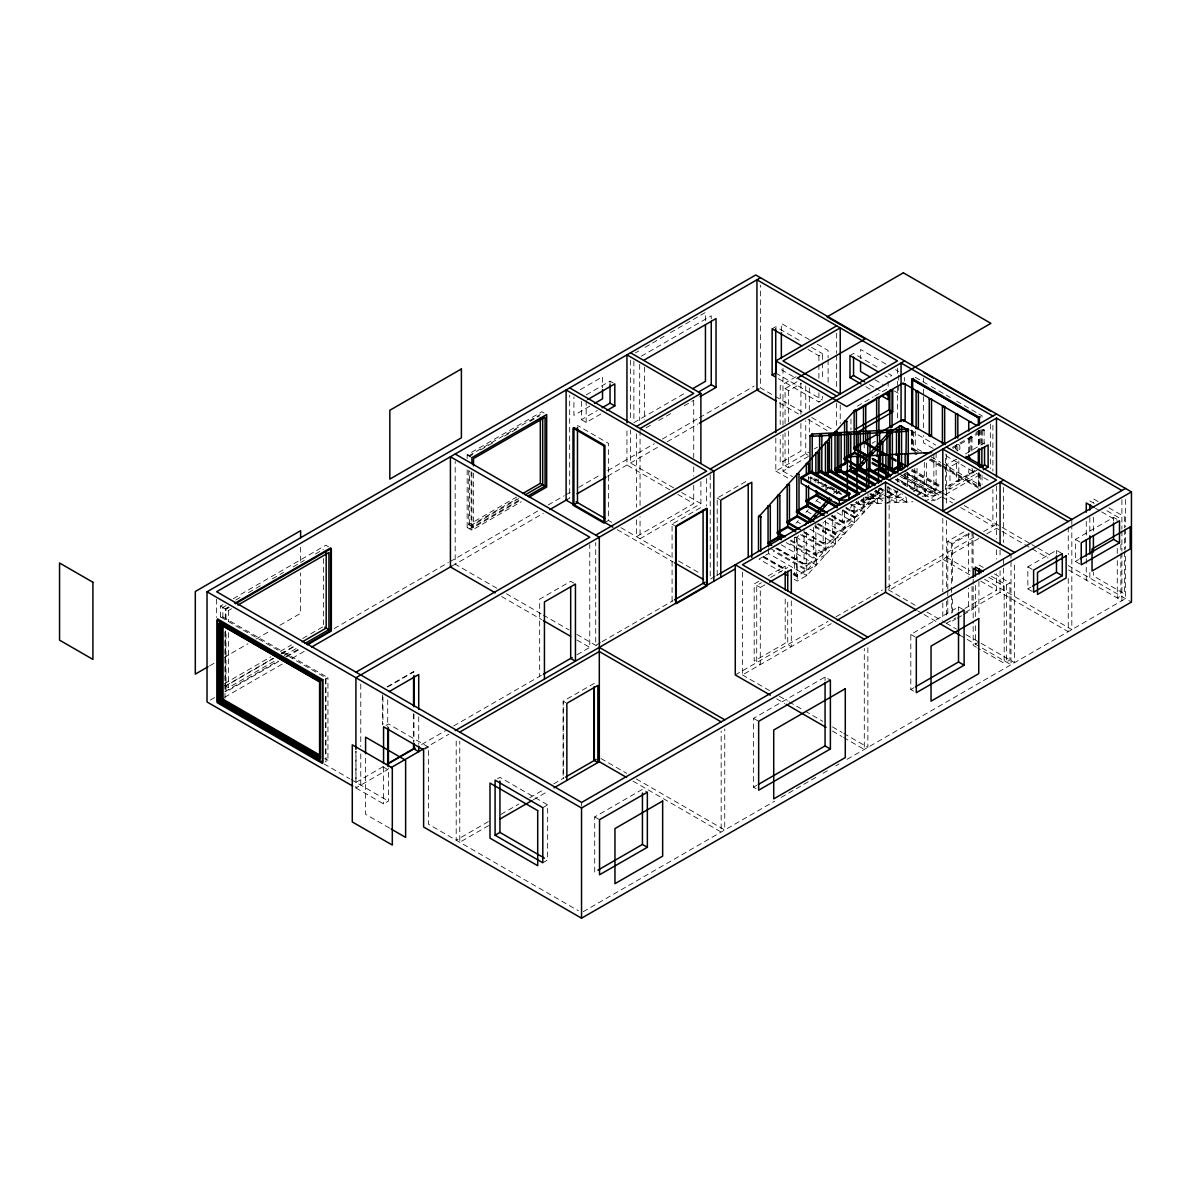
<?xml version="1.0" encoding="UTF-8"?>
<svg xmlns="http://www.w3.org/2000/svg" width="1191" height="1191" viewBox="0 0 1191 1191"><rect width="100%" height="100%" fill="white"/><g stroke="black" fill="none" stroke-linecap="round" stroke-linejoin="round"><path stroke-width="0.75" stroke-dasharray="5 3.75" d="M796.556 537.052L796.734 574.032L794.486 574.032L796.705 574.166M804.059 563.537L806.292 563.462L804.059 563.537L804.044 528.566M806.292 563.537L806.292 528.566M815.865 523.504L815.865 552.892L814.852 553.532L813.617 552.892L813.617 527.181M825.423 520.288L825.423 542.322L824.425 542.962L823.175 542.322L823.175 522.12M834.995 515.227L834.995 531.752L833.864 532.392L832.747 531.752L832.747 515.227M844.538 521.316L842.305 521.182L844.553 521.241L844.553 508.319M851.878 510.671C859.009 508.304 846.265 516.328 851.878 505.088M854.111 510.671L854.126 503.257M861.495 500.235L863.624 500.235L863.683 496.364M888.129 486.375L887.355 492.508M895.513 491.377L897.716 491.57M917.025 468.316L917.025 490.35L915.909 491.005L914.777 490.35L914.777 468.316M926.553 490.022L924.32 489.903L926.568 489.903L926.568 462.346M936.111 452.714L936.111 489.441L934.995 490.082L933.863 489.441L933.863 452.714M945.401 489.397L945.654 454.084M956.567 450.168C953.649 440.357 963.072 443.275 958.815 451.999M958.815 444.66L956.567 444.66M956.567 481.447L958.815 481.387L956.567 481.447L956.567 459.354M958.8 481.447L958.815 461.185M969.712 451.761L969.712 437.067L970.844 436.412L971.96 437.067L971.96 451.761M971.96 437.127L969.742 437.201M971.96 468.286C976.292 476.46 965.38 476.236 969.712 468.286M984.123 444.169L984.108 429.4L982.545 428.879M813.617 552.818L815.865 552.892M823.189 542.247L825.423 542.322M832.747 531.677L834.995 531.752M914.792 490.29L917.025 490.35M933.878 489.367L936.111 489.441M969.712 473.72L971.96 473.795M984.108 429.534L982.649 430.085M794.516 537.439L796.824 537.573L799.265 534.908M833.417 493.699L837.124 489.605M836.32 493.848L838.792 491.109M795.901 523.355L798.387 520.616M805.845 512.368L808.332 509.629M815.775 501.396L818.262 498.642M825.72 490.409L829.442 486.285M881.28 488.176L806.754 570.549L773.346 551.269M882.516 491.853L806.754 575.595L797.211 581.104L794.025 579.273M635.473 352.864L638.659 351.032M645.016 347.355L664.102 336.338M670.459 332.661L705.444 312.459L705.444 321.525M467.155 458.624L467.155 454.902L541.905 411.758L546.669 414.513M580.27 389.665L602.527 376.803L602.527 387.819M468.748 455.825L540.312 414.513M641.279 356.213L711.25 315.823L711.25 319.441M469.537 456.287L472.723 454.456M480.673 449.856L494.98 441.593M504.522 436.085L518.844 427.822M529.965 421.391L539.508 415.882M220.499 617.057L220.499 606.04L223.7 604.194M233.272 598.671L325.828 545.225L330.607 547.979M586.18 394.906L610.045 381.135L613.216 382.981M226.082 605.564L222.881 607.41L222.881 618.427M235.654 600.041L240.448 597.272M248.428 592.671L262.794 584.379M272.367 578.841L283.547 572.395M293.12 566.871L304.286 560.41M315.466 553.964L323.446 549.364M228.464 606.948L225.278 608.795L225.278 621.642M228.821 607.157L225.635 609.003L225.635 620.02M229.178 607.365L225.992 609.197L225.992 620.228M220.499 606.04L228.374 610.581L231.56 608.735M589.813 406.191L573.913 415.361L573.913 397.005M581.416 401.337L581.416 419.694L597.316 410.523M581.416 419.694L586.18 422.448L602.095 413.277M772.14 328.79L775.728 326.721L802.213 342.025M209.676 665.829L214.454 663.059M224.027 657.536L247.966 643.721M255.946 639.105L270.312 630.813M279.885 625.29L300.638 613.305L300.638 572.916M633.88 422.641L686.373 392.345M468.748 470.326L468.748 524.695L516.447 497.138M467.155 469.79L467.155 527.449L516.447 498.984M518.844 498.523L471.13 526.065L471.13 471.696M518.844 500.354L469.537 528.819L469.537 471.16M468.748 524.695L473.512 527.449L521.226 499.892M646.058 427.837L652.415 424.16M658.772 420.483L673.094 412.22M684.215 405.789L693.758 400.28M467.155 527.449L471.919 530.203L521.226 501.739M224.489 683.619L270.774 656.896M280.347 651.358L291.527 644.912M302.693 638.465L309.079 634.773M310.672 633.85L323.446 626.481M225.293 685.912L273.171 658.266M281.15 653.651L295.502 645.358M273.513 658.474L225.635 686.12L225.635 631.036M281.493 653.874L294.266 646.49M224.265 685.331L228.374 687.698L276.252 660.052M284.232 655.452L298.599 647.16M210.241 700.1L215.065 697.316M224.727 691.748L277.935 661.02M285.87 656.435L300.355 648.083M334.15 628.565L448.397 562.599M450.004 561.676L538.511 510.582M548.173 504.999L564.251 495.709M565.859 494.786L570.697 492.002M578.737 487.357L601.261 474.346M607.708 470.624L654.365 443.692M662.419 439.047L697.822 418.607M699.43 417.669L754.141 386.092M278.649 661.437L225.992 691.837L225.992 631.245M286.629 656.822L300.995 648.529M224.682 697.271L282.624 663.819M292.271 658.251L305.149 650.822M451.999 566.023L543.29 513.321M566.112 500.16L569.685 498.091L569.685 395.248M607.648 476.162L659.144 446.431M667.183 441.787L697.762 424.145M807.989 349.484L818.902 355.781L822.475 353.727L822.475 361.126M796.124 376.684L780.224 385.869L780.224 424.428M785.063 423.549L785.063 388.653L797.791 381.314M785.063 388.653L788.636 390.722L801.364 383.383M849.972 355.543L853.56 353.489L879.003 368.168M325.188 679.242L327.942 677.664L327.942 760.29L325.188 761.883M604.924 522.566L608.497 520.497L608.497 443.38L577.486 425.47M778.378 378.664L818.902 402.067L822.475 399.997L822.475 396.29M857.326 406.161L873.226 396.975M874.819 396.052L887.548 388.713M693.728 485.228L693.728 503.599L636.47 536.65L636.47 518.293M700.889 481.566L700.889 503.599L640.058 538.719L640.058 516.686M387.224 686.775L413.575 671.56L413.575 675.223M387.596 686.999L413.962 671.769M672.081 601.247L672.081 524.129L703.092 506.22M717.205 575.208L717.205 498.076L748.216 480.167M775.817 438.065L775.817 471.115L808.823 452.059M814.242 448.933L817.443 447.087M782.978 434.387L782.978 471.115L808.421 456.421M872.169 443.26L875.355 441.414M385.988 725.364L388.415 723.964L428.447 747.07L428.447 824.202L578.424 910.787M813.929 481.015L817.1 479.184M821.537 486.538L825.958 483.978M822.787 486.925L825.958 485.079L841.888 494.25M921.64 451.389L915.283 447.727L911.696 449.781L911.696 427.554M383.219 766.647L355.99 782.368L355.99 751.149M421.644 744.464L445.791 730.53M453.667 725.974L541.726 675.133M576.95 654.797L589.768 647.398L589.768 544.57M600.547 642.545L595.723 645.328L595.723 542.5M602.095 641.666L672.885 600.785M715.032 576.459L710.223 579.228L710.223 470.892M716.625 575.536L719.826 573.69M355.915 751.193L355.915 787.921L387.983 769.401M423.505 748.901L448.962 734.192M424.815 749.184L428.447 747.07M975.965 432.452L979.166 430.606M901.587 475.849L906.366 473.095L941.352 493.297M952.324 447.414L983.498 429.415M776.547 548.039L806.769 565.487L806.754 575.595L768.582 553.562L759.039 559.07L781.296 571.918M952.889 448.382L984.615 430.07M868.045 497.793L878.377 491.823M855.302 502.572L858.473 504.418L878.377 492.925L878.496 488.727M860.185 500.682L863.356 502.513L883.26 491.02L878.496 488.265M883.514 493.908L877.603 497.317L871.246 493.64M845.848 507.396L853.798 511.981L864.13 506.011L856.18 501.426M861.674 500.265L868.045 503.942L883.514 495.009M845.848 508.497L853.798 513.083L873.703 501.59L873.718 491.481M887.176 496.841L897.508 490.886L897.508 491.987L887.176 497.942M831.512 515.212L844.225 522.551L854.572 516.581L841.843 509.242M866.467 497.049L877.603 503.465L882.382 500.711M831.512 516.313L844.225 523.653L864.13 512.175L864.16 502.051L860.974 500.22M955.926 459.413L946.383 464.922L949.956 466.991L959.499 461.483M965.469 453.905L984.555 442.888M901.17 493.818L896.734 496.379L887.191 490.871M818.768 523.951L834.668 533.121L845 527.166L845 533.315L825.11 544.808L804.431 532.868M887.176 503.004L902.644 494.071M817.175 524.129L834.668 534.223L854.572 522.745L854.587 512.621L846.637 508.036M913.676 491.645L916.638 489.933L916.638 491.034M758.846 581.297L754.186 583.992L754.186 661.109L785.197 643.214L785.197 597.301M768.15 575.938L785.197 566.082L785.197 569.76M884.005 495.188L896.734 502.528L906.277 497.019L906.291 502.051L909.477 500.22M764.935 584.826L760.29 587.505L760.29 664.638L756.717 662.568L756.717 585.436L761.362 582.756M770.666 577.382L787.727 567.541M917.338 494.578L926.196 489.456L926.196 490.558L917.338 495.679M355.915 787.921L383.562 803.88L388.415 801.081L388.415 768.031M790.095 540.684L815.537 555.378L835.442 543.885L835.457 533.776L817.964 523.668M594.294 683.351L563.149 701.171L563.149 778.289M898.386 479.348L925.422 494.965L935.769 488.995L935.769 490.096L925.422 496.066L895.96 479.095M777.351 548.322L805.979 564.847L816.311 558.877L787.683 542.352M775.758 548.5L805.979 565.948L825.869 554.455L825.899 544.347L803.627 531.484M975.012 470.43L946.383 486.955L949.956 489.025L978.585 472.499M940.89 491.079L934.995 494.488L898.416 473.363M977.126 470.162L945.654 488.98M793.236 573.571L796.407 575.417L806.754 569.447L770.175 548.336M943.853 490.469L925.422 501.113L925.422 494.965M793.236 574.672L796.407 576.518L816.311 565.025L816.326 554.917L790.095 539.583M941.352 496.96L934.995 500.637L931.317 500.815M945.326 494.667L980.312 474.465M497.51 778.735L499.937 777.336L547.652 804.878L547.652 859.962L542.798 862.76M947.783 588.979L947.783 541.235L965.276 531.126M947.783 541.235L951.371 543.29L968.864 533.196M969.891 533.791L952.398 543.885L952.398 584.29M735.279 674.94L828.013 621.404M836.008 616.789L882.367 590.021M973.97 537.126L885.568 588.175L916.147 605.832M983.617 531.558L996.48 524.144M488.355 821.626L456.198 840.206L456.198 739.209M500.949 814.361L518.904 803.999M529.712 797.747L544.644 789.142M553.696 783.916L563.938 777.991M742.44 572.112L742.44 674.94L831.244 623.667M978.853 538.451L889.141 590.245L889.141 487.402M986.863 533.821L996.48 528.268L1047.931 557.984M488.638 825.601L459.771 842.26L459.771 741.278M533.3 799.816L547.994 791.33M542.798 807.677L547.652 804.878M756.077 788.71L753.501 787.221L753.501 718.352L825.065 677.039L830.38 680.106M594.726 872.006L594.726 816.907L642.44 789.365L647.353 792.209M913.557 691.093L910.817 689.515L910.817 634.416L958.517 606.874L964.115 610.105M1032.165 591.376L1027.848 588.89L1027.848 566.842L1056.477 550.316L1062.298 553.681M1079.79 563.968L1075.399 561.437L1075.399 539.404L1113.555 517.37L1119.495 520.795M964.918 608.467L996.48 590.245L996.48 573.72M1006.365 584.93L1009.938 582.861L1009.938 659.978L1006.365 662.047L1006.365 584.93L990.852 575.968M946.398 623.295L955.941 617.787M965.484 612.278L1003.641 590.245L1003.641 557.18M952.398 621.017L955.584 619.186M957.177 618.263L961.941 615.509M963.534 614.586L973.077 609.077M1027.848 588.89L1031.034 587.044M1075.399 561.437L1078.57 559.606M978.928 642.083L975.355 644.137L975.355 623.95M910.817 689.515L913.988 687.669M753.501 787.221L756.687 785.39M583.218 911.696L774.701 801.141M781.147 797.434L816.535 776.994M822.981 773.272L829.412 769.565M835.844 765.843L839.074 763.982M847.114 759.337L1125.48 598.626L1125.48 550.882M862.016 499.461L863.683 500.026M808.54 477.904L812.217 477.725M817.741 482.504L821.418 482.325M861.421 499.223L905.562 497.034M922.117 496.23L934.995 495.59L901.572 476.326M850.389 504.82L912.916 501.724M887.235 491.258L888.129 491.883M957.236 450.436L957.817 451.017L957.817 443.662M915.283 377.294L929.59 385.556M931.168 386.465L950.254 397.481M956.611 401.159L977.26 413.083M978.853 414.006L982.039 415.838L982.039 419.545M886 364.133L860.557 349.439L860.557 358.625M895.543 369.642L898.729 371.473M888.546 373.676L891.717 375.522L888.144 377.592L884.958 375.746M1098.072 501.545L1093.412 498.85L1093.412 502.528M1108.925 507.813L1124.423 516.76L1124.423 527.777M1089.839 500.92L1094.499 503.599M1106.901 510.76L1120.85 518.829M809.404 339.673L781.356 323.476L781.356 330.875M817.205 344.169L828.102 350.467L828.102 357.881M874.864 379.735L882.814 384.336M893.95 390.767L898.729 393.521L898.729 384.336M1095.571 508.363L1100.216 511.043M1101.764 511.936L1117.277 520.884M811.562 347.43L822.475 353.727M869.46 384.708L874.224 387.462M875.817 388.37L880.596 391.124M865.887 386.762L870.651 389.517M910.341 430.398L935.784 445.092M933.134 448.426L923.591 442.918L923.591 435.504M945.848 455.766L988.753 480.539M1075.399 539.404L1081.249 542.783M781.356 369.746L796.943 378.753M931.168 456.897L940.711 462.406M942.304 463.329L980.446 485.347M918.231 451.523L913.452 448.784L913.467 428.388M930.93 458.877L940.488 464.371M942.051 465.294L978.63 486.39L978.615 473.408M915.834 451.076L912.648 449.245L912.648 428.849M930.126 459.339L941.262 465.755M942.855 466.678L977.811 486.866M915.03 451.538L911.859 449.707L911.859 427.465M929.188 459.875L978.615 488.236M775.728 373.006L822.475 399.997M911.934 469.239L940.562 485.764M911.934 470.341L940.562 486.866M911.13 470.802L941.352 488.25M802.153 411.952L760.513 387.909L760.513 285.081M811.756 417.49L832.583 429.519M904.639 471.115L956.194 500.89M964.248 505.535L1030.275 543.662M1031.897 544.585L1036.721 547.369M1037.882 548.054L1052.814 556.673M1068.148 565.517L1131.45 602.065M907.14 473.571L935.769 490.096M904.758 473.11L934.965 490.558L934.995 500.637L897.552 478.916M779.301 402.886L798.461 413.947M808.049 419.485L827.209 430.546M904.282 475.045L952.621 502.944M960.675 507.604L992.892 526.199L992.892 489.486M1068.625 569.923L1121.907 600.696L1121.907 552.952M902.346 475.685L926.196 489.456M899.964 476.34L925.407 491.02L925.407 496.066M895.17 479.556L915.834 491.496M1027.848 566.842L1033.609 570.161M893.548 489.68L899.934 493.327M887.176 486.925L896.704 492.434L896.734 502.528M887.221 491.034L906.291 502.051M879.985 487.863L896.734 497.481M879.196 488.325L882.382 490.156M875.191 489.992L882.397 494.086M876.055 490.588L882.427 494.265M875.191 491.094L882.397 495.188M874.402 491.541L877.588 493.387L877.603 503.465M808.123 455.23L805.741 453.845L805.741 420.795M870.517 493.61L882.397 500.25M869.624 493.848L877.603 498.419M870.517 494.712L873.718 496.528M865.738 497.004L873.703 501.59M864.83 497.064L868.045 498.895M978.928 564.951L983.587 567.645M994.44 573.898L1009.938 582.861M988.679 577.233L1004.192 586.18L1004.192 663.298L977.826 648.083M830.737 486.732L840.28 492.24M856.18 502.528L864.16 507.098M840.98 494.31L810.743 476.698L810.743 482.846M810.729 477.814L840.965 495.248M946.398 557.18L970.248 570.965M984.555 579.228L1071.826 629.607L1071.826 526.764M851.416 504.82L864.13 512.175M942.81 559.249L969.653 574.747M980.699 581.119L996.48 590.245M782.978 471.115L792.521 476.623M775.817 471.115L790.228 479.437M816.401 500.711L821.18 503.465M837.079 512.636L854.572 522.745M832.301 515.852L845.029 523.191L845.029 528.253L827.507 518.159M829.1 517.981L845 527.166M806.843 511.281L811.607 514.036M824.336 521.375L845 533.315M814.763 525.797L835.442 537.736L825.11 543.706L825.11 544.808M814.763 526.898L835.457 538.823M797.27 521.852L800.456 523.683M809.999 529.191L835.442 543.885M802.019 534.536L825.869 548.307L815.537 554.277L815.537 555.378M800.426 534.714L825.899 549.393M926.97 612.085L945.133 622.565M946.086 623.116L956.388 629.071M966.05 634.639L979.538 642.425M981.131 643.348L1014.583 662.658L1014.583 563.492M795.662 537.007L825.869 554.455M917.636 610.819L922.549 613.663M924.052 614.526L937.019 622.015M959.544 635.011L1010.995 664.727L1010.995 560.053M976.278 647.189L973.181 645.403L973.181 625.201M717.205 498.076L719.587 499.461M786.09 542.53L816.326 559.964M781.326 544.823L816.311 565.025M673.689 487.893L630.515 462.971L630.515 429.921M681.699 492.523L700.889 503.599M669.878 489.829L626.942 465.041L626.942 428.313M677.828 494.414L693.728 503.599M910.817 634.416L916.311 637.602M763.014 556.137L785.271 568.985M763.803 556.778L786.075 569.626M794.025 574.226L797.211 576.057M763.014 557.239L785.271 570.087M672.081 524.129L674.463 525.499M756.717 585.436L760.29 587.505M608.11 520.273L611.698 522.343M620.928 527.673L672.32 557.343M678.572 560.961L701.037 573.928M617.206 529.653L673.272 562.018M467.155 454.902L471.919 457.657M742.44 674.94L769.773 690.72M779.42 696.288L787.474 700.933M789.082 701.856L803.553 710.223M805.161 711.146L822.847 721.359M832.494 726.927L842.141 732.495M843.749 733.433L867.867 747.352L867.867 646.356M776.696 698.849L784.661 703.449M832.435 731.036L841.992 736.544M843.585 737.467L864.294 749.422L864.294 648.425M573.854 583.128L570.683 581.297L539.672 599.192L539.672 676.324M753.501 718.352L758.652 721.329M496.826 588.235L455.185 564.192L455.185 461.364M506.428 593.773L541.652 614.124M543.26 615.047L568.881 629.831M576.891 634.461L599.311 647.398M501.664 596.542L541.711 619.662M576.95 639.999L589.768 647.398M565.665 702.63L563.283 701.246L563.283 778.378M600.919 758.503L626.66 773.346M636.307 778.929L724.753 829.993L724.753 728.996M632.987 781.147L721.165 832.047L721.165 731.051M594.726 816.907L599.535 819.691M222.613 616.849L327.942 677.664M220.663 617.057L325.992 677.873L325.992 760.498M382.951 766.796L387.715 769.55M324.741 758.444L327.942 760.29M323.937 763.863L349.559 778.646M351.151 779.569L388.415 801.081M389.606 828.132L365.577 814.272L365.577 755.511M1125.48 499.461L1125.48 527.003M1125.48 528.849L1125.48 549.051M1124.423 529.608L1124.423 549.81M1124.423 551.656L1124.423 593.877L1093.412 575.982L1093.412 572.305M1121.907 499.699L1121.907 529.072M1121.907 530.903L1121.907 551.105M1120.85 544.525L1120.85 551.88M1120.85 553.711L1120.85 595.947L1117.277 598.016L1117.277 555.78M1117.277 548.441L1117.277 553.949M1113.555 517.37L1113.555 521.033M1093.412 517.222L1093.412 533.747M1089.839 517.445L1089.839 533.97M1089.839 572.529L1089.839 578.052L1086.266 580.106L1086.266 558.073M1086.266 521.345L1086.266 537.87M1071.826 519.425L1071.826 524.933M1068.253 527.003L1068.253 554.544M1068.253 578.424L1068.253 631.677L1000.068 592.299L1000.068 570.266M1056.477 550.316L1056.477 553.994M1010.995 554.544L1010.995 558.222M1003.641 487.402L1003.641 542.5M1000.068 550.063L1000.068 557.418M996.48 486.032L996.48 538.823M996.48 549.84L996.48 559.026M992.892 425.202L992.892 471.115M990.346 424.011L990.346 468.495M982.039 430.666L982.039 447.34M982.039 475.149L982.039 484.409M981.875 429.475L981.875 446M980.223 429.862L980.193 446.551M980.223 474.331L980.193 487.327M979.404 430.323L979.404 447.012M979.404 472.961L979.404 485.928M978.928 581.476L978.928 616.372M978.615 430.785L978.615 447.474M978.451 430.874L978.451 445.702M978.451 473.497L978.451 486.479M975.355 585.376L975.355 616.596M973.077 531.96L973.077 566.842M973.181 579.288L973.181 584.796M973.181 586.642L973.181 623.369M972.035 531.365L972.035 568.092M972.035 586.448L972.035 608.482L968.462 606.413L968.462 588.056M970.963 436.561L970.963 451.255M968.715 438.407L968.715 453.101M968.462 532.972L968.462 577.04M958.517 606.874L958.517 610.551M955.569 445.508L955.569 449.171M952.398 598.984L952.398 613.678M951.371 543.29L951.371 585.525M951.371 587.371L951.371 592.88M951.371 594.711L951.371 613.082M949.956 466.991L949.956 489.025M947.783 590.81L947.783 616.521M946.398 454.352L946.398 505.773M946.398 520.452L946.398 590.245M946.398 601.261L946.398 617.787M942.81 518.398L942.81 591.853M942.81 602.869L942.81 619.394M924.32 462.346L924.32 489.903M923.591 378.053L923.591 381.76M923.591 389.174L923.591 394.742M923.591 396.588L923.591 428.09M915.283 431.038L915.283 447.727M907.393 472.499L907.393 487.193M905.145 474.346L905.145 485.362M904.639 377.473L904.639 381.135M898.729 375.15L898.729 382.49M897.761 478.529L897.761 482.191M897.478 368.287L897.478 373.795M897.478 381.135L897.478 384.812M897.478 386.643L897.478 419.708M888.144 381.254L888.144 386.762M887.935 491.347L887.935 492.449M868.016 493.863L868.045 503.942M864.219 443.231L864.219 447.846M863.356 501.411L863.356 502.513M858.473 501.054L858.473 504.418M853.798 511.981L853.798 513.083M850.97 419.009L850.97 430.025M844.225 522.551L844.225 523.653M842.305 510.165L842.305 521.182M840.236 405.014L840.236 423.371M836.648 333.167L836.648 353.37M836.648 355.201L836.648 388.251M836.648 402.945L836.648 427.271M836.648 489.709L836.648 493.387M834.668 533.121L834.668 534.223M828.102 359.727L828.102 383.785M825.958 485.079L825.958 490.126M825.065 677.039L825.065 680.671M822.475 362.972L822.475 379.631M818.902 355.781L818.902 379.855M818.902 392.807L818.902 402.067M818.143 478.812L818.143 484.32M815.88 478.812L815.88 482.489M809.314 387.968L809.314 410.002M809.314 419.187L809.314 432.035M808.57 476.534L808.57 480.196M805.979 564.847L805.979 565.948M805.741 385.899L805.741 411.61M800.903 383.115L800.903 414.334M800.903 423.505L800.903 451.061L780.224 462.986L780.224 435.444M797.211 539.329L797.211 581.104M796.407 575.417L796.407 576.518M794.486 537.305L794.486 574.032M791.3 600.815L791.3 646.728L787.727 644.659L787.727 598.76M788.636 390.722L788.636 421.942M788.636 431.127L788.636 467.855L785.063 465.785L785.063 432.735M782.978 368.287L782.978 425.217M768.582 548.515L768.582 553.562M706.65 478.454L706.65 506.011M693.728 400.757L693.728 457.686M693.728 466.872L693.728 476.058M644.465 367.141L644.465 419.694M640.058 430.368L640.058 505.669M639.686 364.386L639.686 420.557M636.47 433.822L636.47 507.262M633.88 361.037L633.88 420.825M630.515 360.144L630.515 420.736M610.045 381.135L610.045 384.812M586.18 400.414L586.18 422.448M581.61 802.451L581.61 806.128M473.512 473.08L473.512 527.449M471.919 472.544L471.919 530.203M418.726 716.759L418.726 744.315M413.962 714.005L413.962 741.546M413.575 713.796L413.575 741.338M387.715 699.772L387.715 727.329M383.562 767.153L383.562 803.88M382.951 697.018L382.951 724.575M382.564 694.963L382.564 724.351M360.769 684.125L360.769 746.563M360.769 753.903L360.769 785.122M325.545 679.034L325.545 756.166M323.446 558.534L323.446 624.65M300.638 547.205L300.638 561.899M228.374 610.581L228.374 621.598M228.374 632.615L228.374 687.698M225.278 630.828L225.278 691.42M224.995 632.004L224.995 698.105M216.643 599.088L216.643 617.444M876.263 492.33L878.496 492.404L876.263 492.33M854.587 517.683L841.873 510.329L854.572 517.683"/><path stroke-width="1.5" d="M890.615 430.561L891.836 430.502M906.157 430.323L907.11 429.117L908.286 430.68L908.286 465.562M758.503 551.418L758.503 516.462L759.962 515.911L761.079 516.939M760.751 551.418L760.751 516.537L759.516 515.465M768.076 506.026L770.309 505.967L770.309 542.694L769.192 543.334L768.061 542.694L768.061 505.967L770.309 505.967M777.634 495.456L779.882 495.396L779.882 532.109L778.631 532.764L777.634 532.109L777.634 495.396L779.867 495.456M789.425 521.673L787.191 521.539L787.191 484.811L788.323 484.171L789.439 484.811L789.439 521.613L788.546 520.914M789.439 484.811L787.191 484.811M796.764 474.241L799.012 474.241L799.012 510.969L797.762 511.624L796.764 510.969L796.764 474.241L799.012 474.241M796.764 510.969L797.657 510.344M798.997 511.043L798.223 510.358M806.322 474.688L806.322 463.671L807.215 463.046L808.57 463.612L808.57 472.857M809.999 435.698L812.232 435.623L812.232 472.351L811.235 473.006L809.984 472.351L809.984 435.623L812.232 435.698M808.57 463.746L806.352 463.805M808.57 485.705L808.57 500.399L807.453 501.054L806.322 500.399L806.322 485.705M815.88 473.303L815.88 453.101L817.011 452.461L818.143 453.101L818.143 473.303M818.128 453.175L815.895 453.175M820.51 434.477L821.775 435.37L819.646 435.251M821.864 435.117L821.775 472.098L819.884 472.261L820.51 471.204M825.452 473.75L825.452 442.531L826.569 441.876L827.7 442.531L827.7 473.75M831.482 471.472L829.249 471.338L829.249 434.611L830.38 433.956L831.497 434.611L831.497 471.398L830.722 470.713M831.497 434.611L829.249 434.611M829.249 471.338L830.261 470.683M837.243 468.822L835.01 468.688L835.01 431.961L836.142 431.306L837.258 431.961L837.258 468.748L836.692 468.123M837.258 431.961L835.01 431.961M835.01 468.688L835.903 468.048M841.129 434.164L838.911 434.224L838.881 470.817L839.893 471.472L841.129 470.892L841.129 434.105L839.372 433.569M838.896 470.892L841.129 470.817M844.583 421.391L846.831 421.391L846.831 458.118L845.595 458.758L844.583 458.178L844.583 421.391L846.831 421.391M844.583 458.178L845.476 457.478M848.647 457.493C847.992 453.012 852.071 458.475 848.647 457.493L848.573 433.39M847.352 457.21L849.615 457.21L847.367 457.27L847.352 493.937L849.615 493.937L847.367 493.863M848.662 470.624L850.761 470.311L850.761 433.584L849.749 432.943M854.17 410.955L856.389 410.821L856.389 447.548L855.272 448.188L854.155 447.608L854.141 410.821L856.076 411.639M856.389 410.88C854.959 412.548 853.649 408.528 856.18 411.223C858.071 409.228 853.396 408.662 856.195 411.535M854.155 447.608L855.034 446.908M860.378 469.939L858.145 469.805L858.145 433.077L859.277 432.422L860.393 433.077L860.393 469.864L859.277 469.15M860.393 433.077L858.145 433.077M863.52 405.744L865.753 405.61L865.753 442.337L864.621 442.992L863.505 442.412L863.505 405.61L865.753 405.61M857.014 493.282L859.232 493.491L856.984 493.416L856.984 456.689L859.232 456.689L857.565 456.123M863.505 442.412L864.175 441.742L878.541 449.96M866.616 489.233L866.825 455.811M868.909 469.939L870.025 469.358L870.011 432.437L868.909 433.211L867.777 432.497L867.777 456.436M868.864 487.402L868.864 456.183L866.616 456.183M870.025 469.358L868.909 468.644M878.318 435.31L876.65 434.745L876.65 398.017L877.663 397.377L878.898 398.017L878.898 431.068M878.898 398.092L876.665 398.092M876.65 434.745L877.439 434.12M877.41 454.084L877.41 432.05L878.645 431.41L879.658 432.05L879.658 468.778L878.422 469.418M879.658 432.125L877.439 432.184M878.496 455.736L876.248 455.677L878.496 455.736L878.496 483.218M879.658 468.778L878.422 468.137M882.799 442.233L880.566 442.099L882.814 442.159L882.814 471.547M889.811 390.425L892.059 390.425L892.059 427.152L890.808 427.792L889.811 427.152L889.811 390.425L892.044 390.484M887.846 467.691L889.171 468.45L889.201 431.529L887.012 431.797M889.811 427.152L890.704 426.512M886.67 454.545L888.129 455.156L885.896 455.096L885.881 479.035M892.357 468.45L890.124 468.316L892.372 468.316L892.372 431.589M896.495 455.007L896.495 431.142L897.731 430.487L898.743 431.142L898.743 467.855L897.389 468.495M898.743 431.142L896.495 431.202M899.339 426.423L901.557 426.289L901.557 463.016L900.56 463.656L899.324 463.076L899.309 426.289L901.557 426.289M897.761 454.724L895.528 454.59L897.761 454.649L897.761 473.021M905.205 383.978L902.957 383.844L905.205 383.904L905.115 420.899L903.15 421.004L903.85 420.006M908.242 430.621C907.289 425.5 910.579 433.137 906.366 430.219M907.393 466.991L907.393 454.069L905.205 454.337M916.117 391.571L918.365 391.497L918.365 428.224L917.234 428.879L916.117 428.224L916.117 391.497L918.365 391.497M916.117 428.224L917.01 427.599M929.293 399.223L931.511 399.104L931.511 435.817L930.499 436.472L929.263 435.891L929.263 399.104L931.511 399.104M929.263 435.891L930.275 435.177M931.511 435.817L930.722 435.206M944.642 443.543L942.409 443.424L942.409 406.697L943.54 406.042L944.671 406.697L944.657 443.484L943.882 442.799M944.671 406.697L942.409 406.697M942.409 443.424L943.421 442.769M955.569 438.154L955.569 414.289L956.686 413.634L957.817 414.289L957.817 438.154M957.817 414.289L955.569 414.289M968.715 421.882L970.963 421.882L968.73 421.942L968.715 431.053M970.07 459.235L968.745 458.743L968.715 454.932M983.111 466.842L981.875 466.202L981.875 447.831M760.721 516.671L758.533 516.671M827.7 442.605L825.452 442.605M850.761 433.584L848.528 433.658M968.73 458.535L970.07 457.969M981.875 466.128L983.111 465.547M892.148 431.782L890.153 431.723M889.171 468.45L887.846 468.956M759.575 515.882L854.676 410.478M805.012 525.186L829.71 497.808M853.188 471.8L887.771 433.479M810.386 522.581L831.378 499.312M857.326 470.564L867.197 459.622M869.668 456.882L891.91 432.244M777.276 538.898L779.763 536.158M805.845 507.321L808.332 504.582M815.775 496.334L818.262 493.595M844.345 464.758L846.831 462.019M898.669 468.956L902.391 464.832L899.205 463.001M924.588 452.759L926.568 453.235L924.32 453.175M352.715 786.075L207.026 701.961L207.026 591.778L755.749 274.972L1131.45 491.883L1131.45 602.065L581.536 918.187L423.609 827.001L423.609 749.883L383.562 726.763L383.562 763.491M760.513 277.726L216.643 591.733L581.61 802.451L1125.48 488.444M644.465 359.89L716.029 318.578L716.029 387.432L700.114 396.618M234.85 603.256L330.607 547.979L330.607 630.62L306.668 644.435M587.773 399.506L614.809 383.889L614.809 405.923L606.859 410.523M235.565 603.673L331.321 548.396L331.321 631.022L307.382 644.852M237.947 605.058L328.924 552.52L328.924 629.652L304.985 643.468M594.577 403.436L602.527 398.836L602.527 389.665M219.025 623.503L219.859 623.027L320.424 681.073L320.424 758.205L319.59 758.682L219.025 700.636L219.025 623.503L319.59 681.565L320.424 681.073M602.095 407.769L610.045 403.168L614.809 405.923M208.068 666.752L195.309 674.121L195.309 591.495L300.638 530.68L300.638 538.019M692.73 388.668L705.444 381.328L705.444 325.158M636.47 426.467L693.728 393.417L626.942 354.858L626.942 422.805M522.819 493.476L540.312 483.367L545.076 486.122L545.076 417.267L473.512 458.58L473.512 465.83M698.536 392.018L711.25 384.678L716.029 387.432M525.201 494.846L542.694 484.752L542.694 417.699M640.058 428.537L700.889 393.417L700.889 463.195M527.583 496.23L545.076 486.122M529.176 497.138L546.669 487.045L546.669 414.513L471.919 457.657L471.919 463.239M775.817 432.556L775.817 360.933L836.648 325.828M302.246 641.889L326.185 628.059L326.185 552.773M801.751 345.896L772.14 328.79L772.14 375.061L775.728 373.006L775.728 328.582M219.025 700.636L219.859 700.144L320.424 758.205M220.663 624.397L220.663 699.683L222.255 698.775L319.62 754.99M311.58 647.1L451.568 566.276M549.721 509.614L567.422 499.386M577.084 493.818L606.04 477.1M699.37 423.207L758.905 388.847M219.501 701.276L320.066 759.322L320.066 682.205L219.501 624.144L219.501 701.276L223.625 698.894M878.601 372.083L849.972 355.543L849.972 377.592L853.56 375.522L864.696 381.954M355.99 672.186L589.768 537.215L450.421 456.763L450.421 566.946L495.262 592.835M595.723 535.161L706.65 471.115L566.112 389.978L566.112 500.16L612.874 527.151M710.223 469.046L897.478 360.933L756.94 279.796L756.94 389.978L776.1 401.039M904.639 360.933L355.915 677.739L355.915 749.362M856.031 410.225L903.15 383.026L977.067 425.708M856.135 410.984L875.221 399.968M878.392 398.122L892.714 389.859L892.714 411.892L857.728 432.095M911.859 425.604L911.859 379.274L913.452 378.351M389.263 691.539L418.726 674.523L418.726 709.419M855.733 429.117L889.126 409.838L892.714 411.892M815.18 474.137L821.075 470.728L859.247 492.761L859.247 493.863L839.342 505.356L801.186 483.323L801.186 477.174L810.044 472.053M865.023 455.185L853.887 448.769L853.887 447.667L864.219 441.697M865.812 440.774L876.948 434.343M880.119 432.512L902.391 419.664L945.326 444.451M853.887 448.769L864.219 442.799L878.541 451.061M864.994 471.264L844.315 459.339L844.315 458.237L854.662 452.267L865.797 458.699M892.937 430.13L900.619 425.708L907.959 429.936M815.522 475.045L821.075 471.83L859.247 493.863M844.315 459.339L854.662 453.369L857.862 455.185M824.738 473.676L830.648 470.266L865.634 490.454M839.521 472.663L834.757 469.909L834.757 468.807L845.089 462.837M824.738 474.777L830.648 471.368L865.634 491.555M834.757 469.909L845.089 463.939L845.119 458.877M834.31 473.199L840.206 469.79L870.427 487.238M835.784 473.452L840.206 470.892L867.242 486.494M843.868 472.723L846.816 471.026M843.868 473.824L849.778 470.415L875.221 485.109M853.426 472.261L857.862 469.701M823.562 511.728L806.069 501.619L806.069 500.518L816.401 494.548L837.079 506.488M853.768 473.155L859.336 469.939L880.015 481.879M806.069 501.619L816.401 495.65L816.43 490.588M862.999 471.785L867.42 469.224M810.818 520.452L796.496 512.19L796.496 511.088L806.843 505.118L824.336 515.227M863.341 472.693L868.105 469.939L884.005 479.11M796.496 512.19L806.843 506.22L806.858 501.158L827.537 513.098M872.556 471.308L876.993 468.748M798.074 529.191L786.938 522.76L786.938 521.658L797.27 515.703L808.406 522.12M872.556 472.41L877.678 469.462L890.392 476.802M786.938 522.76L797.27 516.805L797.3 511.728L813.2 520.914M882.129 470.832L886.551 468.286M783.738 537.007L777.366 533.33L777.366 532.228L787.713 526.273L795.662 530.858M882.471 471.74L887.235 468.986L895.185 473.586M777.366 533.33L787.713 527.375L787.727 522.313M911.859 379.274L978.615 417.818L980.193 416.895M801.186 477.174L839.342 499.208L849.689 493.238L849.689 494.339L839.342 500.309L801.186 478.276L811.518 472.306L849.689 494.339M891.687 470.371L896.123 467.81M897.954 467.393L902.391 464.832M781.341 536.099L767.808 543.915L767.808 542.813L778.14 536.843L781.326 538.674M892.029 471.264L896.793 468.51L899.979 470.356M387.224 763.893L413.575 748.677L413.575 743.169M388.013 763.878L415.242 748.156M543.334 674.21L572.156 657.566M848.915 498.731L859.247 492.761M674.493 599.862L705.042 582.22M719.826 573.69L996.48 413.962M901.259 469.894L904.207 468.182M391.184 767.555L423.505 748.901M455.215 730.589L734.653 569.253M1010.995 554.544L885.568 482.132L742.44 564.757L867.867 637.17M889.141 480.062L996.48 418.101L1121.907 490.513M459.771 732.093L599.311 651.522L721.165 721.88M965.856 457.806L988.128 444.943L988.128 466.991L983.349 469.745M769.594 582.131L791.3 569.611L791.3 593.475M979.776 467.676L984.555 464.922L988.128 466.991M942.81 511.043L996.48 480.062L942.81 449.067L942.81 511.505M946.398 513.113L1003.641 480.062M565.546 777.068L596.096 759.426M837.318 620.154L885.568 592.299L916.117 609.941M499.729 819.2L531.945 800.59M554.068 787.817L599.311 761.704L626.57 777.44M495.084 835.219L542.798 862.76L542.798 807.677L495.084 780.135L495.084 835.219L499.937 832.42L544.466 858.13M1032.627 586.136L1056.477 572.365L1062.298 575.715L1062.298 553.681L1033.609 570.161L1033.609 592.21L1062.298 575.715M1080.163 558.683L1113.555 539.404L1119.495 542.828L1119.495 520.795L1081.249 542.783L1081.249 564.817L1119.495 542.828M597.912 870.159L642.44 844.449L647.353 847.292L647.353 792.209L599.535 819.691L599.535 874.775L647.353 847.292M915.581 686.76L958.517 661.973L964.115 665.203L964.115 610.105L916.311 637.602L916.311 692.686L964.115 665.203M758.28 784.467L825.065 745.908L830.38 748.975L830.38 680.106L758.652 721.329L758.652 790.199L830.38 748.975M207.026 591.778L581.536 808.004L1131.45 491.883M887.533 431.023L889.171 431.455M907.051 431.321L811.875 436.293L812.768 435.236L811.934 434.045L906.976 429.102M905.934 453.518L907.378 454.009M868.671 431.931L870.011 432.437M867.51 455.543L868.849 456.049M811.994 434.06L811.041 435.177L811.994 436.293M849.272 456.749L931.585 452.476M839.342 500.309L848.543 499.848M897.508 467.214L898.743 467.855M891.776 432.273L890.928 431.782M760.93 517.043L759.367 515.673M849.749 469.671L850.761 470.311M807.677 499.758L808.57 500.399M778.988 531.484L779.882 532.109M769.416 542.054L770.309 542.694M839.461 471.398L868.045 487.878M848.915 470.817L874.417 485.571M923.591 372.5L933.134 378.009M936.305 379.84L939.491 381.671M942.662 383.502L990.346 411.029M992.892 416.031L901.066 363.002L901.066 421.763M870.1 376.981L860.557 371.473L860.557 362.302M1094.023 507.455L1086.266 502.989L1086.266 512.16M885.36 393.879L888.546 395.725M849.972 377.592L861.108 384.008M881.787 395.948L888.144 399.625L888.144 392.271M966.005 456.391L983.498 466.485M946.398 447.012L1071.826 519.425M1068.253 521.494L1000.068 482.132L1000.068 544.555M775.817 360.933L836.648 396.052M772.14 375.061L775.267 376.862M881.712 451.791L886.491 454.545M891.255 457.299L896.034 460.054M900.798 462.808L905.577 465.562M881.712 452.893L884.898 454.739M891.255 458.401L896.034 461.155M902.361 469.716L897.597 466.961L897.597 468.063L900.783 469.894M853.887 447.667L868.194 455.93M872.973 458.684L877.737 461.438M882.516 464.192L892.059 469.701L902.391 463.731L902.391 468.197M867.405 455.647L854.676 448.307L854.662 453.369M872.169 458.401L876.948 461.155M881.712 463.909L886.491 466.664M888.024 467.423L895.989 472.023M872.973 459.786L877.737 462.54M882.516 465.294L895.989 473.125M872.154 462.361L876.918 465.115M881.697 467.869L884.868 469.716M861.019 457.046L865.812 459.786M872.154 463.463L876.948 466.202M881.697 468.971L884.898 470.802M878.467 467.899L891.196 475.239M878.467 469.001L889.603 475.432M868.909 468.376L886.402 478.469M885.568 477.993L1014.583 552.475M868.909 469.477L884.809 478.648M844.315 458.237L866.586 471.085M881.608 481.7L859.336 468.837L859.336 469.939M858.547 470.4L877.633 481.417M849.868 465.592L856.225 469.269M849.868 466.693L856.255 470.356M875.221 484.008L849.778 469.314L849.778 470.415M834.757 468.807L839.521 471.562M630.515 352.789L700.889 393.417M829.844 471.815L863.252 491.109M820.286 472.291L858.458 494.325M811.518 471.204L849.689 493.238M983.111 571.501L975.355 567.02L975.355 576.206M810.729 472.767L848.885 494.801L848.885 499.848M980.937 572.752L973.181 568.271L973.181 577.456M815.627 491.049L831.526 500.235M834.712 502.066L837.898 503.897M806.069 500.518L826.733 512.458M806.843 506.22L822.758 515.39M796.496 511.088L813.989 521.196M797.27 516.805L808.421 523.206M569.685 387.909L713.811 471.115L713.811 581.297M786.938 521.658L800.456 529.653M787.713 527.375L795.677 531.945M940.086 623.771L959.544 635.011M777.366 532.228L785.331 536.828M781.341 539.761L778.14 537.945L778.17 532.883M767.808 542.813L770.994 544.644M771.783 545.284L768.597 543.453L768.597 546.818M784.482 573.764L787.668 575.595M864.294 639.239L735.279 564.757L735.279 674.94L770.324 695.172M576.087 501.783L604.909 518.427M674.702 562.852L703.464 579.451M455.185 454.009L599.311 537.215L599.311 761.704M786.254 704.357L826.063 727.359M599.311 647.398L724.753 719.811M543.319 620.585L570.549 636.307M324.815 627.27L328.924 629.652M320.424 756.359L221.452 699.236L221.452 623.935M220.663 699.683L319.62 756.821M391.199 829.07L405.625 837.392L405.625 760.26L365.577 737.14L365.577 753.665M906.247 430.71L906.038 452.714M1113.555 522.879L1113.555 539.404M1093.412 535.578L1093.412 552.103M1089.839 504.597L1089.839 510.105M1089.839 535.816L1089.839 554.172M1086.266 539.717L1086.266 556.242M1056.477 555.825L1056.477 572.365M996.48 418.101L996.48 476.862M984.555 446.551L984.555 464.922M979.404 424.77L979.404 417.356L912.648 378.812L912.648 425.142M979.404 448.858L979.404 465.547M978.928 568.628L978.928 574.136M978.615 417.818L978.615 425.232M978.615 449.32L978.615 465.994M978.451 425.321L978.451 417.907L911.696 379.363L911.696 425.693M978.451 449.409L978.451 464.237M958.517 612.382L958.517 661.973M905.145 454.143L905.145 466.991M890.124 433.435L890.124 468.316M889.126 391.467L889.126 409.838M888.129 455.156L888.129 477.204M886.953 431.589L886.953 453.622M885.568 482.132L885.568 592.299M880.566 444.005L880.566 469.701M853.56 357.151L853.56 375.522M839.342 499.208L839.342 505.356M835.546 469.448L835.546 472.812M825.065 682.473L825.065 745.908M819.616 435.117L819.616 471.844M787.727 571.218L787.727 591.406M785.197 571.591L785.197 589.962M781.356 332.736L781.356 358.64M751.789 557.522L751.789 482.236L720.778 500.146L720.778 577.263M748.216 483.844L748.216 557.299M711.25 321.257L711.25 384.678M703.092 509.897L703.092 583.352L706.665 585.406L706.665 508.289L675.669 526.184L675.669 603.316M642.44 793.042L642.44 844.449M610.045 384.812L610.045 403.168M604.924 522.566L604.924 445.434L573.913 427.539L573.913 504.656L577.486 502.602L577.486 427.301M594.294 687.013L594.294 760.468L597.867 762.538L597.867 685.406L566.856 703.315L566.856 780.433M594.16 686.939L594.16 760.394M581.536 808.004L581.536 918.187M570.683 586.806L570.683 658.415L575.447 661.169L575.447 584.052L544.436 601.946L544.436 679.078M540.312 418.13L540.312 483.367M499.937 780.998L499.937 832.42M418.726 746.147L418.726 751.655L413.962 748.901L413.962 743.392M413.962 675.446L413.962 706.665M413.575 677.069L413.575 706.442M388.415 727.627L388.415 766.2M387.715 729.16L387.715 765.887M319.59 681.565L319.59 758.682M223.045 624.858L223.045 698.313M222.255 624.397L222.255 699.683M219.859 623.027L219.859 700.144M813.617 516.09L815.85 516.224L813.661 515.971M823.189 505.52L825.423 505.594L823.189 505.52M861.435 463.239L863.683 463.373L861.495 463.105M871.008 452.669L873.241 452.729L871.008 452.669M914.792 453.563L917.025 453.697L914.837 453.429M461.393 368.957L389.829 410.27L389.829 479.124L461.393 437.812L461.393 368.957M903.359 272.813L827.03 316.895L865.202 338.929L797.389 378.068L846.741 406.578L990.897 323.356L903.359 272.813M840.236 327.882L782.978 360.933L840.236 393.998L840.236 327.882M707.275 508.631L676.265 526.541L676.265 603.658L707.275 585.764L707.275 508.631M1066.139 555.899L1037.51 572.424L1037.51 594.458L1066.139 577.933L1066.139 555.899M845.282 688.711L773.718 730.038L773.718 798.893L845.282 757.58L845.282 688.711M1130.185 526.973L1092.028 549.006L1092.028 571.04L1130.185 549.006L1130.185 526.973M662.658 801.037L614.958 828.579L614.958 883.677L662.658 856.135L662.658 801.037M978.749 618.546L931.034 646.103L931.034 701.186L978.749 673.644L978.749 618.546M837.094 507.574L816.43 495.635L837.079 507.589M604.001 445.97L572.99 428.075L572.99 505.192L604.001 523.102L604.001 445.97M322.806 679.704L217.477 618.888L217.477 701.529L322.806 762.329L322.806 679.704M322.448 680.82L217.119 620.02L217.119 702.645L322.448 763.461L322.448 680.82M537.707 810.609L489.992 783.068L489.992 838.151L537.707 865.708L537.707 810.609M92.913 582.265L59.55 563.001L59.55 640.133L92.913 659.397L92.913 582.265M392.315 767.942L352.283 744.822L352.283 821.939L392.315 845.059L392.315 767.942"/></g></svg>
